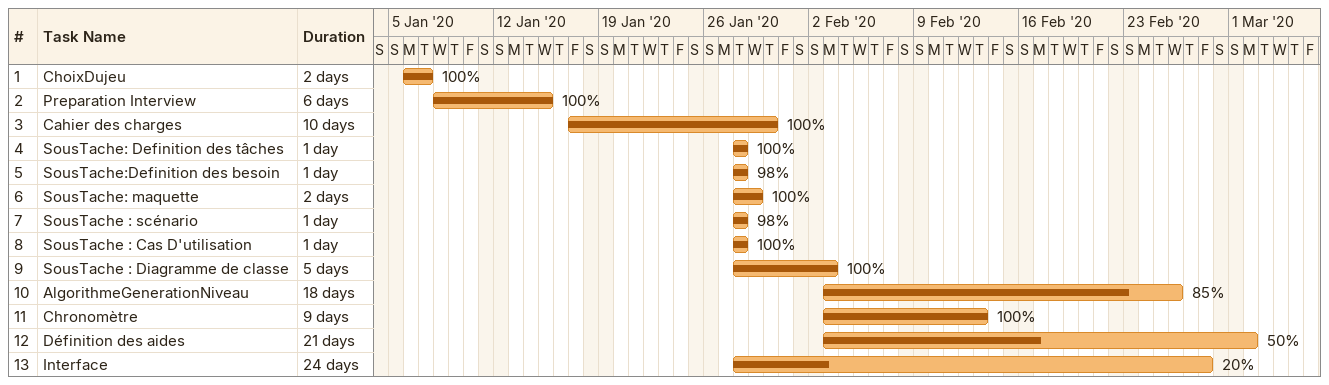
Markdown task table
| ID | Task | Duration | Start | Finish | % complete |
|---|---|---|---|---|---|
| 1 | ChoixDujeu | 2d | 2020-01-06 | 2020-01-07 | 100 |
| 2 | Preparation Interview | 6d | 2020-01-08 | 2020-01-15 | 100 |
| 3 | Cahier des charges | 10d | 2020-01-17 | 2020-01-30 | 100 |
| 4 | SousTache: Definition des tâches | 1d | 2020-01-28 | 2020-01-28 | 100 |
| 5 | SousTache:Definition des besoin | 1d | 2020-01-28 | 2020-01-28 | 98 |
| 6 | SousTache: maquette | 2d | 2020-01-28 | 2020-01-29 | 100 |
| 7 | SousTache : scénario | 1d | 2020-01-28 | 2020-01-28 | 98 |
| 8 | SousTache : Cas D'utilisation | 1d | 2020-01-28 | 2020-01-28 | 100 |
| 9 | SousTache : Diagramme de classe | 5d | 2020-01-28 | 2020-02-03 | 100 |
| 10 | AlgorithmeGenerationNiveau | 18d | 2020-02-03 | 2020-02-26 | 85 |
| 11 | Chronomètre | 9d | 2020-02-03 | 2020-02-13 | 100 |
| 12 | Définition des aides | 21d | 2020-02-03 | 2020-03-02 | 50 |
| 13 | Interface | 24d | 2020-01-28 | 2020-02-28 | 20 |
